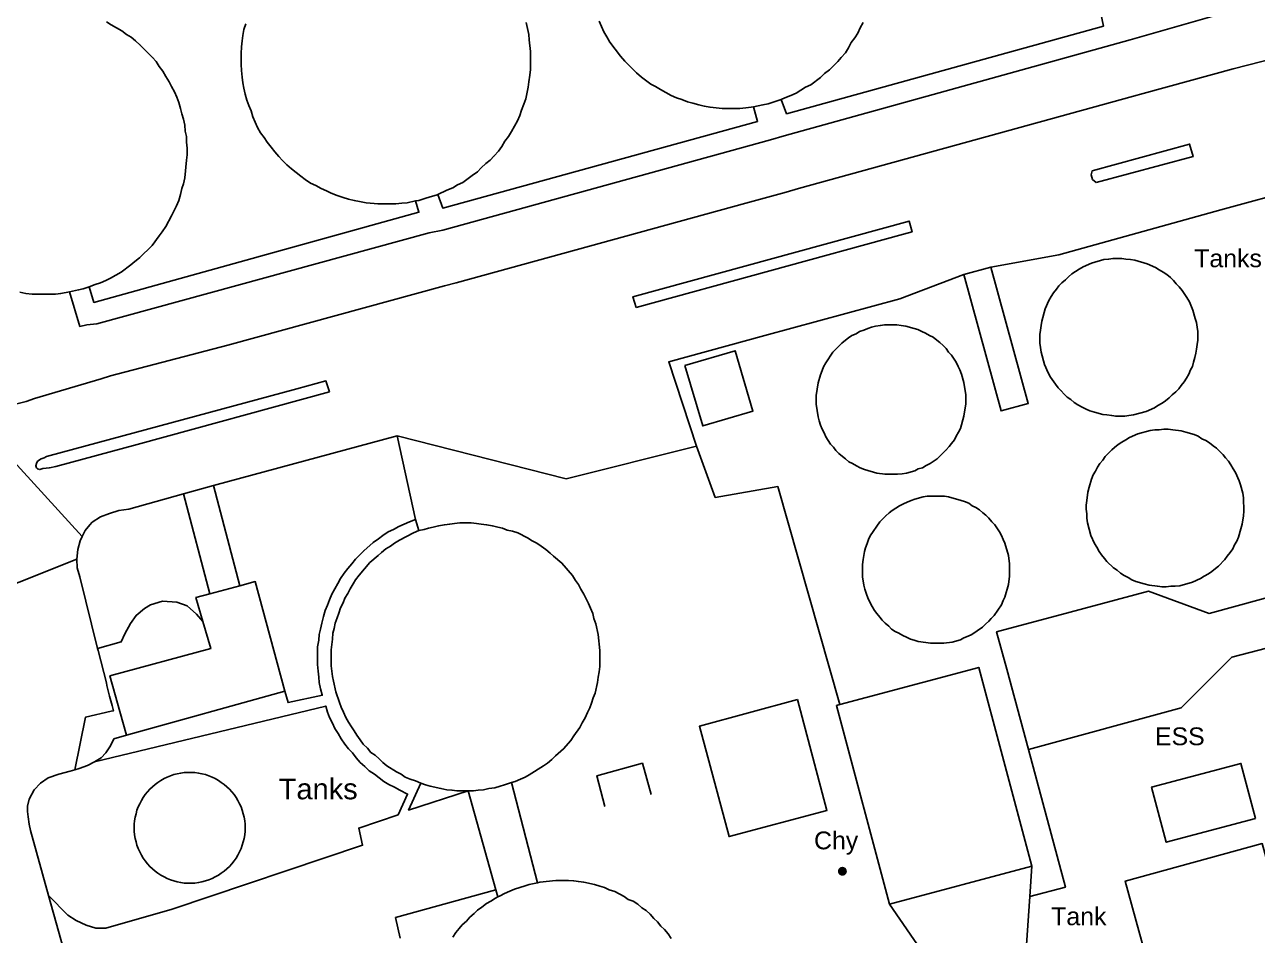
# Model space of a CAD drawing. Header units: millimetres. Extents: x 111502 to 977541, y 8702 to 1044108.
# Drawn here: x 974854 to 974957.9, y 476102.6 to 476179.4 of the extents above; entities that cross this region are included whole.
import ezdxf

# ---------------------------------------------------------------- set-up
doc = ezdxf.new("R2010")
doc.units = ezdxf.units.MM
doc.header["$LTSCALE"] = 0.25
doc.layers.add('X HVSS Site Background', color=8, linetype='Continuous')
doc.styles.add('OS Master Map$1$Standard', font='txt')

# ---------------------------------------------------------------- blocks, each defined once
blk = doc.blocks.new('OS Master Map$1$OSS9')
at = {"color": 8, "true_color": 0x707070, "const_width": 0.375, "flags": 128}
blk.add_lwpolyline([(0.188, 0), (0.181, 0.049), (0.162, 0.094), (0.133, 0.133), (0.094, 0.162), (0.049, 0.181), (0, 0.188), (-0.049, 0.181), (-0.094, 0.162), (-0.133, 0.133), (-0.162, 0.094), (-0.181, 0.049), (-0.188, 0), (-0.181, -0.049), (-0.162, -0.094), (-0.133, -0.133), (-0.094, -0.162), (-0.049, -0.181), (0, -0.188), (0.049, -0.181), (0.094, -0.162), (0.133, -0.133), (0.162, -0.094), (0.181, -0.049), (0.188, 0), (0.181, 0.049)], dxfattribs=at)
blk = doc.blocks.new('OS MAP')
at = {"layer": 'X HVSS Site Background', "flags": 128}
for points in [[(488728.95, 240719.55), (488735.85, 240721.5), (488735.85, 240721.5), (488741.55, 240731.25), (488741.55, 240731.25), (488729, 240777.6), (488729, 240777.6), (488724.25, 240795.2), (488724.25, 240795.2), (488721.65, 240804.6), (488721.65, 240804.6), (488722.15, 240806.15), (488722.15, 240806.15), (488721.2, 240809.35)], [(488697.2, 240713.9), (488697, 240713.85), (488697, 240713.85), (488696.55, 240713.8), (488696.55, 240713.8), (488696.05, 240713.75), (488696.05, 240713.75), (488694.55, 240713.75), (488694.55, 240713.75), (488693.55, 240713.85), (488693.55, 240713.85), (488693.05, 240713.95), (488693.05, 240713.95), (488692.6, 240714.05), (488692.6, 240714.05), (488692.1, 240714.2), (488692.1, 240714.2), (488691.65, 240714.3), (488691.65, 240714.3), (488691.15, 240714.5), (488691.15, 240714.5), (488690.7, 240714.65), (488690.7, 240714.65), (488690.25, 240714.85), (488690.25, 240714.85), (488689.35, 240715.35), (488689.35, 240715.35), (488688.95, 240715.6), (488688.95, 240715.6), (488688.55, 240715.8), (488688.55, 240715.8), (488687.75, 240716.4), (488687.75, 240716.4), (488687.35, 240716.75), (488687.35, 240716.75), (488686.35, 240717.75), (488686.35, 240717.75), (488686, 240718.15), (488686, 240718.15), (488685.1, 240719.35), (488685.1, 240719.35), (488684.85, 240719.8), (488684.85, 240719.8), (488684.6, 240720.2), (488684.6, 240720.2), (488684.2, 240721.1)], [(488706.45, 240721), (488706.2, 240720.55), (488706.2, 240720.55), (488706, 240720.1), (488706, 240720.1), (488705.75, 240719.7), (488705.75, 240719.7), (488705.45, 240719.3), (488705.45, 240719.3), (488705.2, 240718.85), (488705.2, 240718.85), (488704.95, 240718.45), (488704.95, 240718.45), (488704.6, 240718.05), (488704.6, 240718.05), (488704.3, 240717.7), (488704.3, 240717.7), (488703.6, 240717), (488703.6, 240717), (488703.2, 240716.7), (488703.2, 240716.7), (488702.85, 240716.35), (488702.85, 240716.35), (488702.05, 240715.75), (488702.05, 240715.75), (488701.6, 240715.55), (488701.6, 240715.55), (488700.8, 240715.05), (488700.8, 240715.05), (488700.35, 240714.85), (488700.35, 240714.85), (488699.85, 240714.65), (488699.85, 240714.65), (488699.55, 240714.5)], [(488668.7, 240705.95), (488668, 240705.8), (488668, 240705.8), (488667.55, 240705.75), (488667.55, 240705.75), (488667.05, 240705.7), (488667.05, 240705.7), (488665.55, 240705.7), (488665.55, 240705.7), (488664.55, 240705.8), (488664.55, 240705.8), (488664, 240705.9), (488664, 240705.9), (488663.55, 240706), (488663.55, 240706), (488663.05, 240706.1), (488663.05, 240706.1), (488662.6, 240706.25), (488662.6, 240706.25), (488662.1, 240706.4), (488662.1, 240706.4), (488661.6, 240706.6), (488661.6, 240706.6), (488661.2, 240706.8), (488661.2, 240706.8), (488660.75, 240707), (488660.75, 240707), (488660.3, 240707.25), (488660.3, 240707.25), (488659.85, 240707.45), (488659.85, 240707.45), (488659.4, 240707.75), (488659.4, 240707.75), (488659.05, 240708.05), (488659.05, 240708.05), (488658.25, 240708.65), (488658.25, 240708.65), (488657.85, 240709), (488657.85, 240709), (488657.5, 240709.35), (488657.5, 240709.35), (488657.2, 240709.7), (488657.2, 240709.7), (488656.85, 240710.1), (488656.85, 240710.1), (488656.55, 240710.5), (488656.55, 240710.5), (488656.2, 240710.9), (488656.2, 240710.9), (488655.95, 240711.3), (488655.95, 240711.3), (488655.65, 240711.7), (488655.65, 240711.7), (488655.4, 240712.15), (488655.4, 240712.15), (488655, 240713.05), (488655, 240713.05), (488654.85, 240713.55), (488654.85, 240713.55), (488654.65, 240714), (488654.65, 240714), (488654.5, 240714.45), (488654.5, 240714.45), (488654.35, 240714.95), (488654.35, 240714.95), (488654.25, 240715.45), (488654.25, 240715.45), (488654.15, 240715.9), (488654.15, 240715.9), (488654.1, 240716.4), (488654.1, 240716.4), (488654.05, 240716.95), (488654.05, 240716.95), (488654, 240717.45), (488654, 240717.45), (488654, 240718.4), (488654, 240718.4), (488654.05, 240718.95), (488654.05, 240718.95), (488654.1, 240719.45), (488654.1, 240719.45), (488654.15, 240719.9), (488654.15, 240719.9), (488654.25, 240720.4), (488654.25, 240720.4), (488654.4, 240720.9)], [(488678.05, 240721), (488678.25, 240720), (488678.25, 240720), (488678.3, 240719.55), (488678.3, 240719.55), (488678.4, 240718.55), (488678.4, 240718.55), (488678.4, 240717.05), (488678.4, 240717.05), (488678.35, 240716.55), (488678.35, 240716.55), (488678.25, 240716), (488678.25, 240716), (488678.2, 240715.55), (488678.2, 240715.55), (488678, 240714.55), (488678, 240714.55), (488677.85, 240714.1), (488677.85, 240714.1), (488677.65, 240713.6), (488677.65, 240713.6), (488677.5, 240713.15), (488677.5, 240713.15), (488677.3, 240712.7), (488677.3, 240712.7), (488676.8, 240711.8), (488676.8, 240711.8), (488676.55, 240711.4), (488676.55, 240711.4), (488676.25, 240711), (488676.25, 240711), (488676, 240710.55), (488676, 240710.55), (488675.7, 240710.15), (488675.7, 240710.15), (488675.35, 240709.75), (488675.35, 240709.75), (488675, 240709.4), (488675, 240709.4), (488674.65, 240709.1), (488674.65, 240709.1), (488674.25, 240708.75), (488674.25, 240708.75), (488673.95, 240708.4), (488673.95, 240708.4), (488673.5, 240708.1), (488673.5, 240708.1), (488672.7, 240707.5), (488672.7, 240707.5), (488672.25, 240707.3), (488672.25, 240707.3), (488671.85, 240707.05), (488671.85, 240707.05), (488671.35, 240706.85), (488671.35, 240706.85), (488670.6, 240706.5)], [(488641.2, 240698.7), (488641.7, 240698.9), (488641.7, 240698.9), (488642.15, 240699.05), (488642.15, 240699.05), (488642.6, 240699.25), (488642.6, 240699.25), (488643, 240699.45), (488643, 240699.45), (488643.9, 240699.95), (488643.9, 240699.95), (488644.7, 240700.55), (488644.7, 240700.55), (488645.05, 240700.85), (488645.05, 240700.85), (488645.45, 240701.15), (488645.45, 240701.15), (488646.5, 240702.2), (488646.5, 240702.2), (488647.1, 240703), (488647.1, 240703), (488647.35, 240703.35), (488647.35, 240703.35), (488647.65, 240703.8), (488647.65, 240703.8), (488648.15, 240704.7), (488648.15, 240704.7), (488648.35, 240705.15), (488648.35, 240705.15), (488648.55, 240705.55), (488648.55, 240705.55), (488648.75, 240706), (488648.75, 240706), (488648.9, 240706.5), (488648.9, 240706.5), (488649, 240707), (488649, 240707), (488649.15, 240707.4), (488649.15, 240707.4), (488649.25, 240707.9), (488649.25, 240707.9), (488649.4, 240709.4), (488649.4, 240709.4), (488649.45, 240709.85), (488649.45, 240709.85), (488649.45, 240710.4), (488649.45, 240710.4), (488649.4, 240710.9), (488649.4, 240710.9), (488649.4, 240711.4), (488649.4, 240711.4), (488649.3, 240711.85), (488649.3, 240711.85), (488649.25, 240712.35), (488649.25, 240712.35), (488649.15, 240712.85), (488649.15, 240712.85), (488649, 240713.3), (488649, 240713.3), (488648.9, 240713.75), (488648.9, 240713.75), (488648.75, 240714.25), (488648.75, 240714.25), (488648.6, 240714.7), (488648.6, 240714.7), (488648.4, 240715.15), (488648.4, 240715.15), (488648.15, 240715.6), (488648.15, 240715.6), (488647.95, 240716), (488647.95, 240716), (488647.65, 240716.45), (488647.65, 240716.45), (488647.4, 240716.9), (488647.4, 240716.9), (488647.1, 240717.3), (488647.1, 240717.3), (488646.85, 240717.7), (488646.85, 240717.7), (488646.55, 240718.05), (488646.55, 240718.05), (488645.5, 240719.1), (488645.5, 240719.1), (488645.1, 240719.45), (488645.1, 240719.45), (488644.75, 240719.75), (488644.75, 240719.75), (488644.35, 240720), (488644.35, 240720), (488643.95, 240720.3), (488643.95, 240720.3), (488643.05, 240720.8), (488643.05, 240720.8), (488642.65, 240721.05)], [(488635.35, 240698.25), (488635.85, 240698.15), (488635.85, 240698.15), (488636.4, 240698.1), (488636.4, 240698.1), (488638.35, 240698.1), (488638.35, 240698.1), (488638.8, 240698.15), (488638.8, 240698.15), (488639.55, 240698.3)], [(488699.55, 240714.5), (488700, 240713.3), (488700, 240713.3), (488726.7, 240720.7), (488726.7, 240720.7), (488726.45, 240721.89)], [(488640.4, 240695.35), (488641, 240695.5), (488641, 240695.5), (488641.85, 240695.6), (488641.85, 240695.6), (488669.85, 240703.25), (488669.85, 240703.25), (488671, 240703.5), (488671, 240703.5), (488698.65, 240711.1), (488698.65, 240711.1), (488699.8, 240711.45), (488699.8, 240711.45), (488727.95, 240719.25), (488727.95, 240719.25), (488728.95, 240719.55)], [(488742.6, 240718.35), (488737.65, 240717.1), (488737.65, 240717.1), (488730.05, 240715), (488730.05, 240715), (488729.25, 240714.8), (488729.25, 240714.8), (488701, 240707), (488701, 240707), (488699.95, 240706.7), (488699.95, 240706.7), (488696.55, 240705.75), (488696.55, 240705.75), (488672.15, 240699.05), (488672.15, 240699.05), (488671.15, 240698.8), (488671.15, 240698.8), (488652.9, 240693.8), (488652.9, 240693.8), (488643, 240691.2), (488643, 240691.2), (488642.2, 240690.95), (488642.2, 240690.95), (488636.6, 240689.3), (488636.6, 240689.3), (488635.9, 240689.05), (488635.9, 240689.05), (488634.75, 240688.75)], [(488699.55, 240714.5), (488698.95, 240714.3), (488698.95, 240714.3), (488698.45, 240714.15), (488698.45, 240714.15), (488698, 240714.05), (488698, 240714.05), (488697.2, 240713.9)], [(488670.6, 240706.5), (488671, 240705.35), (488671, 240705.35), (488697.55, 240712.65), (488697.55, 240712.65), (488697.2, 240713.9)], [(488726.09, 240707.5), (488725.78, 240707.76), (488725.78, 240707.76), (488725.67, 240708.14), (488725.67, 240708.14), (488725.76, 240708.49), (488725.76, 240708.49), (488733.97, 240710.75), (488733.97, 240710.75), (488734.26, 240709.69), (488734.26, 240709.69), (488726.09, 240707.5)], [(488717.22, 240700.38), (488722.95, 240701.4), (488722.95, 240701.4), (488736.6, 240705.2), (488736.6, 240705.2), (488743.2, 240707), (488743.2, 240707), (488744.7, 240707.45), (488744.7, 240707.45), (488746.2, 240707.8), (488746.2, 240707.8), (488746.55, 240707.85), (488746.55, 240707.85), (488746.84, 240707.89)], [(488670.6, 240706.5), (488670.45, 240706.45), (488670.45, 240706.45), (488669.95, 240706.3), (488669.95, 240706.3), (488669.5, 240706.15), (488669.5, 240706.15), (488669, 240706), (488669, 240706), (488668.7, 240705.95)], [(488668.7, 240705.95), (488669, 240705), (488669, 240705), (488641.6, 240697.4), (488641.6, 240697.4), (488641.2, 240698.7)], [(488687.32, 240696.96), (488709.85, 240703.15), (488709.85, 240703.15), (488710.57, 240703.35), (488710.57, 240703.35), (488710.34, 240704.25), (488710.34, 240704.25), (488687.04, 240697.87), (488687.04, 240697.87), (488687.32, 240696.96)], [(488721.45, 240693.2), (488721.4, 240693.6), (488721.4, 240693.6), (488721.35, 240693.95), (488721.35, 240693.95), (488721.35, 240694.7), (488721.35, 240694.7), (488721.4, 240695.05), (488721.4, 240695.05), (488721.45, 240695.45), (488721.45, 240695.45), (488721.5, 240695.8), (488721.5, 240695.8), (488721.8, 240696.85), (488721.8, 240696.85), (488722.1, 240697.55), (488722.1, 240697.55), (488722.3, 240697.9), (488722.3, 240697.9), (488722.5, 240698.2), (488722.5, 240698.2), (488722.75, 240698.5), (488722.75, 240698.5), (488722.95, 240698.8), (488722.95, 240698.8), (488723.2, 240699.05), (488723.2, 240699.05), (488723.5, 240699.3), (488723.5, 240699.3), (488723.75, 240699.55), (488723.75, 240699.55), (488724.05, 240699.8), (488724.05, 240699.8), (488724.65, 240700.2), (488724.65, 240700.2), (488725, 240700.4), (488725, 240700.4), (488725.7, 240700.7), (488725.7, 240700.7), (488726.75, 240701), (488726.75, 240701), (488727.15, 240701.05), (488727.15, 240701.05), (488727.5, 240701.1), (488727.5, 240701.1), (488728.25, 240701.1), (488728.25, 240701.1), (488728.6, 240701.05), (488728.6, 240701.05), (488729, 240701), (488729, 240701), (488729.35, 240700.95), (488729.35, 240700.95), (488730.4, 240700.65), (488730.4, 240700.65), (488731.1, 240700.35), (488731.1, 240700.35), (488731.4, 240700.15), (488731.4, 240700.15), (488731.75, 240699.95), (488731.75, 240699.95), (488732.05, 240699.75), (488732.05, 240699.75), (488732.35, 240699.5), (488732.35, 240699.5), (488732.6, 240699.25), (488732.6, 240699.25), (488732.85, 240698.95), (488732.85, 240698.95), (488733.1, 240698.7), (488733.1, 240698.7), (488733.35, 240698.4), (488733.35, 240698.4), (488733.75, 240697.8), (488733.75, 240697.8), (488733.95, 240697.45), (488733.95, 240697.45), (488734.25, 240696.75), (488734.25, 240696.75), (488734.45, 240696.05), (488734.45, 240696.05), (488734.55, 240695.7), (488734.55, 240695.7), (488734.6, 240695.3), (488734.6, 240695.3), (488734.65, 240694.95), (488734.65, 240694.95), (488734.65, 240694.2), (488734.65, 240694.2), (488734.6, 240693.85), (488734.6, 240693.85), (488734.55, 240693.45), (488734.55, 240693.45), (488734.5, 240693.1), (488734.5, 240693.1), (488734.4, 240692.75), (488734.4, 240692.75), (488734.3, 240692.35), (488734.3, 240692.35), (488734.2, 240692), (488734.2, 240692), (488734.05, 240691.7), (488734.05, 240691.7), (488733.9, 240691.35), (488733.9, 240691.35), (488733.7, 240691), (488733.7, 240691), (488733.5, 240690.7), (488733.5, 240690.7), (488733.25, 240690.4), (488733.25, 240690.4), (488733.05, 240690.1), (488733.05, 240690.1), (488732.8, 240689.85), (488732.8, 240689.85), (488732.5, 240689.6), (488732.5, 240689.6), (488732.25, 240689.35), (488732.25, 240689.35), (488731.95, 240689.1), (488731.95, 240689.1), (488731.65, 240688.9), (488731.65, 240688.9), (488731.3, 240688.7), (488731.3, 240688.7), (488731, 240688.5), (488731, 240688.5), (488730.3, 240688.2), (488730.3, 240688.2), (488729.25, 240687.9), (488729.25, 240687.9), (488728.85, 240687.85), (488728.85, 240687.85), (488728.5, 240687.8), (488728.5, 240687.8), (488727.75, 240687.8), (488727.75, 240687.8), (488727.4, 240687.85), (488727.4, 240687.85), (488727, 240687.9), (488727, 240687.9), (488726.65, 240687.95), (488726.65, 240687.95), (488725.95, 240688.15), (488725.95, 240688.15), (488725.55, 240688.25), (488725.55, 240688.25), (488725.25, 240688.4), (488725.25, 240688.4), (488724.9, 240688.55), (488724.9, 240688.55), (488724.55, 240688.75), (488724.55, 240688.75), (488724.25, 240688.95), (488724.25, 240688.95), (488723.95, 240689.2), (488723.95, 240689.2), (488723.65, 240689.4), (488723.65, 240689.4), (488723.4, 240689.65), (488723.4, 240689.65), (488723.15, 240689.95), (488723.15, 240689.95), (488722.9, 240690.2), (488722.9, 240690.2), (488722.65, 240690.5), (488722.65, 240690.5), (488722.25, 240691.1), (488722.25, 240691.1), (488722.05, 240691.45), (488722.05, 240691.45), (488721.75, 240692.15), (488721.75, 240692.15), (488721.45, 240693.2)], [(488692.4, 240685.26), (488690.06, 240692.39), (488690.06, 240692.39), (488698.15, 240694.6), (488698.15, 240694.6), (488709.55, 240697.7), (488709.55, 240697.7), (488714.93, 240699.75)], [(488717.22, 240700.38), (488720.37, 240688.87), (488720.37, 240688.87), (488718.08, 240688.24), (488718.08, 240688.24), (488714.93, 240699.75)], [(488714.93, 240699.75), (488717.22, 240700.38)], [(488641.2, 240698.7), (488640.7, 240698.55), (488640.7, 240698.55), (488640.3, 240698.45), (488640.3, 240698.45), (488639.55, 240698.3)], [(488639.55, 240698.3), (488640.4, 240695.35)], [(488714.75, 240691.35), (488714.95, 240690.65), (488714.95, 240690.65), (488715.1, 240689.6), (488715.1, 240689.6), (488715.1, 240688.85), (488715.1, 240688.85), (488714.95, 240687.8), (488714.95, 240687.8), (488714.65, 240686.75), (488714.65, 240686.75), (488714.5, 240686.45), (488714.5, 240686.45), (488714.3, 240686.1), (488714.3, 240686.1), (488714.15, 240685.8), (488714.15, 240685.8), (488713.9, 240685.5), (488713.9, 240685.5), (488713.7, 240685.25), (488713.7, 240685.25), (488713.45, 240684.95), (488713.45, 240684.95), (488712.7, 240684.2), (488712.7, 240684.2), (488712.1, 240683.8), (488712.1, 240683.8), (488711.75, 240683.65), (488711.75, 240683.65), (488711.45, 240683.45), (488711.45, 240683.45), (488711.1, 240683.35), (488711.1, 240683.35), (488710.8, 240683.2), (488710.8, 240683.2), (488710.1, 240683), (488710.1, 240683), (488709.75, 240682.95), (488709.75, 240682.95), (488709.35, 240682.9), (488709.35, 240682.9), (488708.3, 240682.9), (488708.3, 240682.9), (488707.6, 240683), (488707.6, 240683), (488706.55, 240683.3), (488706.55, 240683.3), (488706.2, 240683.45), (488706.2, 240683.45), (488705.9, 240683.6), (488705.9, 240683.6), (488705.55, 240683.8), (488705.55, 240683.8), (488705.25, 240683.95), (488705.25, 240683.95), (488704.95, 240684.2), (488704.95, 240684.2), (488704.7, 240684.4), (488704.7, 240684.4), (488704.4, 240684.65), (488704.4, 240684.65), (488704.15, 240684.9), (488704.15, 240684.9), (488703.95, 240685.2), (488703.95, 240685.2), (488703.7, 240685.45), (488703.7, 240685.45), (488703.3, 240686.05), (488703.3, 240686.05), (488703.15, 240686.4), (488703.15, 240686.4), (488703, 240686.7), (488703, 240686.7), (488702.85, 240687.05), (488702.85, 240687.05), (488702.75, 240687.4), (488702.75, 240687.4), (488702.65, 240687.75), (488702.65, 240687.75), (488702.5, 240688.8), (488702.5, 240688.8), (488702.5, 240689.55), (488702.5, 240689.55), (488702.65, 240690.6), (488702.65, 240690.6), (488702.85, 240691.3), (488702.85, 240691.3), (488703, 240691.65), (488703, 240691.65), (488703.1, 240691.95), (488703.1, 240691.95), (488703.3, 240692.3), (488703.3, 240692.3), (488703.9, 240693.2), (488703.9, 240693.2), (488704.65, 240693.95), (488704.65, 240693.95), (488704.95, 240694.2), (488704.95, 240694.2), (488705.2, 240694.4), (488705.2, 240694.4), (488705.5, 240694.6), (488705.5, 240694.6), (488705.85, 240694.75), (488705.85, 240694.75), (488706.15, 240694.95), (488706.15, 240694.95), (488706.5, 240695.05), (488706.5, 240695.05), (488706.85, 240695.2), (488706.85, 240695.2), (488707.15, 240695.3), (488707.15, 240695.3), (488707.5, 240695.4), (488707.5, 240695.4), (488707.9, 240695.45), (488707.9, 240695.45), (488708.25, 240695.5), (488708.25, 240695.5), (488709.3, 240695.5), (488709.3, 240695.5), (488709.65, 240695.45), (488709.65, 240695.45), (488710.05, 240695.4), (488710.05, 240695.4), (488710.75, 240695.2), (488710.75, 240695.2), (488711.05, 240695.1), (488711.05, 240695.1), (488711.4, 240694.95), (488711.4, 240694.95), (488711.7, 240694.8), (488711.7, 240694.8), (488712.05, 240694.6), (488712.05, 240694.6), (488712.35, 240694.45), (488712.35, 240694.45), (488712.65, 240694.2), (488712.65, 240694.2), (488712.9, 240694), (488712.9, 240694), (488713.2, 240693.75), (488713.2, 240693.75), (488713.45, 240693.5), (488713.45, 240693.5), (488713.65, 240693.2), (488713.65, 240693.2), (488713.9, 240692.95), (488713.9, 240692.95), (488714.3, 240692.35), (488714.3, 240692.35), (488714.45, 240692), (488714.45, 240692), (488714.6, 240691.7), (488714.6, 240691.7), (488714.75, 240691.35)], [(488691.42, 240692.07), (488692.93, 240686.98), (488692.93, 240686.98), (488697.16, 240688.23), (488697.16, 240688.23), (488695.66, 240693.32), (488695.66, 240693.32), (488691.42, 240692.07)], [(488661.45, 240689.85), (488661.16, 240690.77), (488661.16, 240690.77), (488658.7, 240690.1), (488658.7, 240690.1), (488637.6, 240684.4), (488637.6, 240684.4), (488637.4, 240684.3), (488637.4, 240684.3), (488637.15, 240684.2), (488637.15, 240684.2), (488636.85, 240684), (488636.85, 240684), (488636.75, 240683.8), (488636.75, 240683.8), (488636.7, 240683.6), (488636.7, 240683.6), (488636.75, 240683.45), (488636.75, 240683.45), (488636.85, 240683.35), (488636.85, 240683.35), (488637.05, 240683.3), (488637.05, 240683.3), (488637.3, 240683.4), (488637.3, 240683.4), (488637.85, 240683.45), (488637.85, 240683.45), (488638.4, 240683.55), (488638.4, 240683.55), (488645.25, 240685.4), (488645.25, 240685.4), (488661.45, 240689.85)], [(488640.6, 240677.65), (488630.19, 240689.07)], [(488725.65, 240677.75), (488725.35, 240678.8), (488725.35, 240678.8), (488725.3, 240679.2), (488725.3, 240679.2), (488725.3, 240679.55), (488725.3, 240679.55), (488725.25, 240679.95), (488725.25, 240679.95), (488725.25, 240680.3), (488725.25, 240680.3), (488725.3, 240680.7), (488725.3, 240680.7), (488725.4, 240681.4), (488725.4, 240681.4), (488725.5, 240681.8), (488725.5, 240681.8), (488725.7, 240682.5), (488725.7, 240682.5), (488725.85, 240682.85), (488725.85, 240682.85), (488726.05, 240683.15), (488726.05, 240683.15), (488726.2, 240683.5), (488726.2, 240683.5), (488726.4, 240683.8), (488726.4, 240683.8), (488726.65, 240684.1), (488726.65, 240684.1), (488726.85, 240684.4), (488726.85, 240684.4), (488727.4, 240684.95), (488727.4, 240684.95), (488727.65, 240685.15), (488727.65, 240685.15), (488727.95, 240685.4), (488727.95, 240685.4), (488728.25, 240685.6), (488728.25, 240685.6), (488728.6, 240685.8), (488728.6, 240685.8), (488728.9, 240686), (488728.9, 240686), (488729.6, 240686.3), (488729.6, 240686.3), (488730.65, 240686.6), (488730.65, 240686.6), (488731.05, 240686.65), (488731.05, 240686.65), (488731.4, 240686.65), (488731.4, 240686.65), (488731.8, 240686.7), (488731.8, 240686.7), (488732.15, 240686.7), (488732.15, 240686.7), (488732.55, 240686.65), (488732.55, 240686.65), (488733.25, 240686.55), (488733.25, 240686.55), (488733.65, 240686.45), (488733.65, 240686.45), (488734.35, 240686.25), (488734.35, 240686.25), (488734.7, 240686.1), (488734.7, 240686.1), (488735, 240685.9), (488735, 240685.9), (488735.35, 240685.75), (488735.35, 240685.75), (488735.65, 240685.55), (488735.65, 240685.55), (488735.95, 240685.3), (488735.95, 240685.3), (488736.25, 240685.1), (488736.25, 240685.1), (488736.8, 240684.55), (488736.8, 240684.55), (488737, 240684.3), (488737, 240684.3), (488737.25, 240684), (488737.25, 240684), (488737.45, 240683.7), (488737.45, 240683.7), (488737.65, 240683.35), (488737.65, 240683.35), (488737.85, 240683.05), (488737.85, 240683.05), (488738.15, 240682.35), (488738.15, 240682.35), (488738.25, 240682), (488738.25, 240682), (488738.45, 240681.3), (488738.45, 240681.3), (488738.5, 240680.9), (488738.5, 240680.9), (488738.5, 240680.55), (488738.5, 240680.55), (488738.55, 240680.15), (488738.55, 240680.15), (488738.55, 240679.8), (488738.55, 240679.8), (488738.5, 240679.4), (488738.5, 240679.4), (488738.4, 240678.7), (488738.4, 240678.7), (488738.3, 240678.3), (488738.3, 240678.3), (488738.1, 240677.6), (488738.1, 240677.6), (488737.95, 240677.25), (488737.95, 240677.25), (488737.75, 240676.95), (488737.75, 240676.95), (488737.6, 240676.6), (488737.6, 240676.6), (488737.4, 240676.3), (488737.4, 240676.3), (488737.15, 240676), (488737.15, 240676), (488736.95, 240675.7), (488736.95, 240675.7), (488736.4, 240675.15), (488736.4, 240675.15), (488736.15, 240674.95), (488736.15, 240674.95), (488735.85, 240674.7), (488735.85, 240674.7), (488735.55, 240674.5), (488735.55, 240674.5), (488735.2, 240674.3), (488735.2, 240674.3), (488734.9, 240674.1), (488734.9, 240674.1), (488734.2, 240673.8), (488734.2, 240673.8), (488733.15, 240673.5), (488733.15, 240673.5), (488732.75, 240673.45), (488732.75, 240673.45), (488732.4, 240673.45), (488732.4, 240673.45), (488732, 240673.4), (488732, 240673.4), (488731.65, 240673.4), (488731.65, 240673.4), (488731.25, 240673.45), (488731.25, 240673.45), (488730.55, 240673.55), (488730.55, 240673.55), (488730.15, 240673.65), (488730.15, 240673.65), (488729.45, 240673.85), (488729.45, 240673.85), (488729.1, 240674), (488729.1, 240674), (488728.8, 240674.2), (488728.8, 240674.2), (488728.45, 240674.35), (488728.45, 240674.35), (488728.15, 240674.55), (488728.15, 240674.55), (488727.85, 240674.8), (488727.85, 240674.8), (488727.55, 240675), (488727.55, 240675), (488727, 240675.55), (488727, 240675.55), (488726.8, 240675.8), (488726.8, 240675.8), (488726.55, 240676.1), (488726.55, 240676.1), (488726.35, 240676.4), (488726.35, 240676.4), (488726.15, 240676.75), (488726.15, 240676.75), (488725.95, 240677.05), (488725.95, 240677.05), (488725.65, 240677.75)], [(488651.69, 240681.94), (488667.15, 240686.15)], [(488668.7, 240679.1), (488667.15, 240686.15)], [(488667.15, 240686.15), (488681.41, 240682.52), (488681.41, 240682.52), (488692.4, 240685.26)], [(488692.4, 240685.26), (488693.98, 240680.95), (488693.98, 240680.95), (488699.25, 240681.86), (488699.25, 240681.86), (488704.48, 240663.48)], [(488640.6, 240677.65), (488640.85, 240678.15), (488640.85, 240678.15), (488641.25, 240678.65), (488641.25, 240678.65), (488641.45, 240678.85), (488641.45, 240678.85), (488642.15, 240679.3), (488642.15, 240679.3), (488642.9, 240679.6), (488642.9, 240679.6), (488643.7, 240679.85), (488643.7, 240679.85), (488644.55, 240679.95), (488644.55, 240679.95), (488649.15, 240681.25)], [(488649.15, 240681.25), (488651.69, 240681.94)], [(488649.15, 240681.25), (488651.36, 240672.81)], [(488653.9, 240673.5), (488651.69, 240681.94)], [(488718.7, 240676.05), (488718.8, 240675.35), (488718.8, 240675.35), (488718.8, 240674.3), (488718.8, 240674.3), (488718.7, 240673.6), (488718.7, 240673.6), (488718.4, 240672.55), (488718.4, 240672.55), (488718.25, 240672.25), (488718.25, 240672.25), (488718.1, 240671.9), (488718.1, 240671.9), (488717.5, 240671), (488717.5, 240671), (488717.25, 240670.75), (488717.25, 240670.75), (488717.05, 240670.5), (488717.05, 240670.5), (488716.75, 240670.25), (488716.75, 240670.25), (488716.5, 240670), (488716.5, 240670), (488715.6, 240669.4), (488715.6, 240669.4), (488715.3, 240669.25), (488715.3, 240669.25), (488714.95, 240669.1), (488714.95, 240669.1), (488714.65, 240668.95), (488714.65, 240668.95), (488713.95, 240668.75), (488713.95, 240668.75), (488713.25, 240668.65), (488713.25, 240668.65), (488712.15, 240668.65), (488712.15, 240668.65), (488711.1, 240668.8), (488711.1, 240668.8), (488710.75, 240668.9), (488710.75, 240668.9), (488710.45, 240669), (488710.45, 240669), (488710.1, 240669.15), (488710.1, 240669.15), (488709.8, 240669.3), (488709.8, 240669.3), (488709.45, 240669.5), (488709.45, 240669.5), (488709.15, 240669.65), (488709.15, 240669.65), (488708.85, 240669.85), (488708.85, 240669.85), (488708.6, 240670.1), (488708.6, 240670.1), (488708.3, 240670.35), (488708.3, 240670.35), (488708.05, 240670.6), (488708.05, 240670.6), (488707.85, 240670.85), (488707.85, 240670.85), (488707.6, 240671.15), (488707.6, 240671.15), (488707.4, 240671.4), (488707.4, 240671.4), (488707.2, 240671.75), (488707.2, 240671.75), (488706.9, 240672.35), (488706.9, 240672.35), (488706.75, 240672.7), (488706.75, 240672.7), (488706.6, 240673.2), (488706.6, 240673.2), (488706.5, 240673.55), (488706.5, 240673.55), (488706.4, 240674.25), (488706.4, 240674.25), (488706.4, 240675.3), (488706.4, 240675.3), (488706.45, 240675.7), (488706.45, 240675.7), (488706.55, 240676.4), (488706.55, 240676.4), (488706.65, 240676.7), (488706.65, 240676.7), (488706.8, 240677.05), (488706.8, 240677.05), (488706.9, 240677.4), (488706.9, 240677.4), (488707.05, 240677.7), (488707.05, 240677.7), (488707.85, 240678.9), (488707.85, 240678.9), (488708.35, 240679.4), (488708.35, 240679.4), (488708.65, 240679.65), (488708.65, 240679.65), (488708.9, 240679.85), (488708.9, 240679.85), (488709.5, 240680.25), (488709.5, 240680.25), (488709.85, 240680.4), (488709.85, 240680.4), (488710.15, 240680.55), (488710.15, 240680.55), (488710.5, 240680.7), (488710.5, 240680.7), (488710.8, 240680.8), (488710.8, 240680.8), (488711.5, 240681), (488711.5, 240681), (488711.85, 240681.05), (488711.85, 240681.05), (488713.3, 240681.05), (488713.3, 240681.05), (488713.65, 240681), (488713.65, 240681), (488714.7, 240680.7), (488714.7, 240680.7), (488715, 240680.6), (488715, 240680.6), (488715.35, 240680.45), (488715.35, 240680.45), (488715.65, 240680.25), (488715.65, 240680.25), (488715.95, 240680.1), (488715.95, 240680.1), (488716.25, 240679.9), (488716.25, 240679.9), (488716.55, 240679.65), (488716.55, 240679.65), (488716.8, 240679.45), (488716.8, 240679.45), (488717.05, 240679.2), (488717.05, 240679.2), (488717.3, 240678.9), (488717.3, 240678.9), (488717.55, 240678.65), (488717.55, 240678.65), (488717.95, 240678.05), (488717.95, 240678.05), (488718.1, 240677.75), (488718.1, 240677.75), (488718.25, 240677.4), (488718.25, 240677.4), (488718.4, 240677.1), (488718.4, 240677.1), (488718.7, 240676.05)], [(488657.7, 240664.6), (488657.97, 240663.64), (488657.97, 240663.64), (488660.86, 240664.27), (488660.86, 240664.27), (488660.85, 240664.3), (488660.85, 240664.3), (488660.7, 240664.8), (488660.7, 240664.8), (488660.6, 240665.35), (488660.6, 240665.35), (488660.55, 240665.8), (488660.55, 240665.8), (488660.5, 240666.3), (488660.5, 240666.3), (488660.45, 240666.85), (488660.45, 240666.85), (488660.45, 240668.35), (488660.45, 240668.35), (488660.55, 240668.9), (488660.55, 240668.9), (488660.6, 240669.4), (488660.6, 240669.4), (488660.7, 240669.85), (488660.7, 240669.85), (488660.8, 240670.35), (488660.8, 240670.35), (488660.95, 240670.9), (488660.95, 240670.9), (488661.1, 240671.4), (488661.1, 240671.4), (488661.3, 240671.85), (488661.3, 240671.85), (488661.45, 240672.3), (488661.45, 240672.3), (488661.65, 240672.8), (488661.65, 240672.8), (488662.15, 240673.7), (488662.15, 240673.7), (488662.4, 240674.1), (488662.4, 240674.1), (488662.7, 240674.55), (488662.7, 240674.55), (488663, 240674.95), (488663, 240674.95), (488663.35, 240675.35), (488663.35, 240675.35), (488663.65, 240675.75), (488663.65, 240675.75), (488664.35, 240676.45), (488664.35, 240676.45), (488665.15, 240677.15), (488665.15, 240677.15), (488665.6, 240677.45), (488665.6, 240677.45), (488665.95, 240677.75), (488665.95, 240677.75), (488666.4, 240678.05), (488666.4, 240678.05), (488666.85, 240678.25), (488666.85, 240678.25), (488667.3, 240678.5), (488667.3, 240678.5), (488668.2, 240678.9), (488668.2, 240678.9), (488668.7, 240679.1)], [(488668.7, 240679.1), (488669, 240678.15)], [(488669.15, 240656.85), (488668.7, 240657.05), (488668.7, 240657.05), (488668.25, 240657.2), (488668.25, 240657.2), (488667.85, 240657.35), (488667.85, 240657.35), (488667.5, 240657.6), (488667.5, 240657.6), (488667.1, 240657.8), (488667.1, 240657.8), (488666.3, 240658.3), (488666.3, 240658.3), (488665.95, 240658.6), (488665.95, 240658.6), (488665.65, 240658.9), (488665.65, 240658.9), (488665.3, 240659.2), (488665.3, 240659.2), (488664.95, 240659.45), (488664.95, 240659.45), (488664.65, 240659.8), (488664.65, 240659.8), (488664.3, 240660.15), (488664.3, 240660.15), (488664.05, 240660.5), (488664.05, 240660.5), (488663.75, 240660.9), (488663.75, 240660.9), (488663.55, 240661.25), (488663.55, 240661.25), (488663.3, 240661.6), (488663.3, 240661.6), (488663.05, 240662), (488663.05, 240662), (488662.85, 240662.4), (488662.85, 240662.4), (488662.65, 240662.85), (488662.65, 240662.85), (488662.45, 240663.25), (488662.45, 240663.25), (488662.3, 240663.65), (488662.3, 240663.65), (488662, 240664.55), (488662, 240664.55), (488661.8, 240665.45), (488661.8, 240665.45), (488661.7, 240665.85), (488661.7, 240665.85), (488661.6, 240666.75), (488661.6, 240666.75), (488661.6, 240668.1), (488661.6, 240668.1), (488661.7, 240669), (488661.7, 240669), (488661.75, 240669.5), (488661.75, 240669.5), (488661.85, 240669.9), (488661.85, 240669.9), (488661.95, 240670.35), (488661.95, 240670.35), (488662.1, 240670.8), (488662.1, 240670.8), (488662.25, 240671.2), (488662.25, 240671.2), (488662.4, 240671.65), (488662.4, 240671.65), (488662.6, 240672.05), (488662.6, 240672.05), (488662.75, 240672.45), (488662.75, 240672.45), (488663, 240672.85), (488663, 240672.85), (488663.2, 240673.25), (488663.2, 240673.25), (488663.45, 240673.65), (488663.45, 240673.65), (488663.65, 240674), (488663.65, 240674), (488663.95, 240674.4), (488663.95, 240674.4), (488664.85, 240675.45), (488664.85, 240675.45), (488665.55, 240676.05), (488665.55, 240676.05), (488665.85, 240676.3), (488665.85, 240676.3), (488666.2, 240676.6), (488666.2, 240676.6), (488666.6, 240676.85), (488666.6, 240676.85), (488666.95, 240677.1), (488666.95, 240677.1), (488667.35, 240677.35), (488667.35, 240677.35), (488668.55, 240677.95), (488668.55, 240677.95), (488669, 240678.15)], [(488669, 240678.15), (488669.45, 240678.25), (488669.45, 240678.25), (488669.8, 240678.35), (488669.8, 240678.35), (488670.2, 240678.45), (488670.2, 240678.45), (488670.65, 240678.55), (488670.65, 240678.55), (488671.15, 240678.65), (488671.15, 240678.65), (488671.6, 240678.7), (488671.6, 240678.7), (488672, 240678.75), (488672, 240678.75), (488672.45, 240678.8), (488672.45, 240678.8), (488673.4, 240678.8), (488673.4, 240678.8), (488673.85, 240678.75), (488673.85, 240678.75), (488674.25, 240678.7), (488674.25, 240678.7), (488674.7, 240678.65), (488674.7, 240678.65), (488675.2, 240678.55), (488675.2, 240678.55), (488675.65, 240678.45), (488675.65, 240678.45), (488676.05, 240678.35), (488676.05, 240678.35), (488676.45, 240678.2), (488676.45, 240678.2), (488676.9, 240678.1), (488676.9, 240678.1), (488677.35, 240677.95), (488677.35, 240677.95), (488678.15, 240677.55), (488678.15, 240677.55), (488678.55, 240677.3), (488678.55, 240677.3), (488678.95, 240677.1), (488678.95, 240677.1), (488679.3, 240676.85), (488679.3, 240676.85), (488679.7, 240676.55), (488679.7, 240676.55), (488680.05, 240676.25), (488680.05, 240676.25), (488680.35, 240676), (488680.35, 240676), (488681.05, 240675.4), (488681.05, 240675.4), (488681.95, 240674.35), (488681.95, 240674.35), (488682.2, 240673.95), (488682.2, 240673.95), (488682.45, 240673.6), (488682.45, 240673.6), (488682.65, 240673.2), (488682.65, 240673.2), (488682.9, 240672.8), (488682.9, 240672.8), (488683.3, 240672), (488683.3, 240672), (488683.45, 240671.6), (488683.45, 240671.6), (488683.65, 240671.15), (488683.65, 240671.15), (488683.75, 240670.75), (488683.75, 240670.75), (488683.9, 240670.3), (488683.9, 240670.3), (488684.1, 240669.4), (488684.1, 240669.4), (488684.25, 240668.05), (488684.25, 240668.05), (488684.25, 240666.7), (488684.25, 240666.7), (488684.2, 240666.25), (488684.2, 240666.25), (488684.1, 240665.8), (488684.1, 240665.8), (488684.05, 240665.35), (488684.05, 240665.35), (488683.85, 240664.45), (488683.85, 240664.45), (488683.7, 240664.05), (488683.7, 240664.05), (488683.55, 240663.6), (488683.55, 240663.6), (488683.4, 240663.2), (488683.4, 240663.2), (488683.2, 240662.8), (488683.2, 240662.8), (488683, 240662.35), (488683, 240662.35), (488682.75, 240661.95), (488682.75, 240661.95), (488682.55, 240661.55), (488682.55, 240661.55), (488682.05, 240660.85), (488682.05, 240660.85), (488681.8, 240660.45), (488681.8, 240660.45), (488681.2, 240659.75), (488681.2, 240659.75), (488680.5, 240659.15), (488680.5, 240659.15), (488680.2, 240658.85), (488680.2, 240658.85), (488679.85, 240658.55), (488679.85, 240658.55), (488679.5, 240658.3), (488679.5, 240658.3), (488678.3, 240657.55), (488678.3, 240657.55), (488677.95, 240657.35), (488677.95, 240657.35), (488677.55, 240657.2), (488677.55, 240657.2), (488677.1, 240657), (488677.1, 240657), (488676.8, 240656.9)], [(488640.15, 240675.75), (488640.25, 240676.55), (488640.25, 240676.55), (488640.45, 240677.3), (488640.45, 240677.3), (488640.6, 240677.65)], [(488620.54, 240667.93), (488640.15, 240675.75)], [(488641.91, 240668.21), (488640.4, 240674.25), (488640.4, 240674.25), (488640.2, 240675), (488640.2, 240675), (488640.15, 240675.75)], [(488657.7, 240664.6), (488655.2, 240673.85), (488655.2, 240673.85), (488653.9, 240673.5)], [(488651.36, 240672.81), (488650.2, 240672.5), (488650.2, 240672.5), (488650.78, 240670.49)], [(488653.9, 240673.5), (488651.36, 240672.81)], [(488723.91, 240671.27), (488730.5, 240673.05), (488730.5, 240673.05), (488735.61, 240671.16), (488735.61, 240671.16), (488744.45, 240673.58)], [(488641.91, 240668.21), (488643.9, 240668.78), (488643.9, 240668.78), (488644.2, 240669.44), (488644.2, 240669.44), (488644.67, 240670.31), (488644.67, 240670.31), (488645.15, 240670.99), (488645.15, 240670.99), (488645.86, 240671.59), (488645.86, 240671.59), (488646.38, 240671.9), (488646.38, 240671.9), (488647.38, 240672.19), (488647.38, 240672.19), (488648.58, 240672.12), (488648.58, 240672.12), (488649.45, 240671.8), (488649.45, 240671.8), (488650.24, 240671.11), (488650.24, 240671.11), (488650.78, 240670.49)], [(488718.55, 240666.47), (488717.7, 240669.6), (488717.7, 240669.6), (488723.91, 240671.27)], [(488650.78, 240670.49), (488651.45, 240668.2), (488651.45, 240668.2), (488642.95, 240665.9), (488642.95, 240665.9), (488644.04, 240661.99), (488644.04, 240661.99), (488644.35, 240660.9)], [(488741.96, 240668.64), (488737.54, 240667.49), (488737.54, 240667.49), (488733.25, 240663.2), (488733.25, 240663.2), (488720.4, 240659.7)], [(488639.98, 240657.98), (488640.9, 240662.42), (488640.9, 240662.42), (488643.05, 240662.91), (488643.05, 240662.91), (488643.26, 240662.96), (488643.26, 240662.96), (488643.15, 240663.4), (488643.15, 240663.4), (488642.9, 240664.2), (488642.9, 240664.2), (488642.7, 240665.1), (488642.7, 240665.1), (488642.65, 240665.3), (488642.65, 240665.3), (488641.95, 240668.05), (488641.95, 240668.05), (488641.91, 240668.21)], [(488720.67, 240649.86), (488718.19, 240659.12), (488718.19, 240659.12), (488716.19, 240666.61), (488716.19, 240666.61), (488706.71, 240664.07), (488706.71, 240664.07), (488704.48, 240663.48)], [(488720.4, 240659.7), (488718.55, 240666.47)], [(488644.35, 240660.9), (488657.7, 240664.6)], [(488700.9, 240663.9), (488692.65, 240661.65), (488692.65, 240661.65), (488695.15, 240652.35), (488695.15, 240652.35), (488703.4, 240654.55), (488703.4, 240654.55), (488700.9, 240663.9)], [(488708.67, 240646.65), (488704.19, 240663.4), (488704.19, 240663.4), (488704.48, 240663.48)], [(488637.77, 240647.37), (488639.41, 240645.71), (488639.41, 240645.71), (488640.1, 240645.26), (488640.1, 240645.26), (488640.95, 240644.87), (488640.95, 240644.87), (488641.75, 240644.61), (488641.75, 240644.61), (488642.6, 240644.63), (488642.6, 240644.63), (488648.19, 240646.22), (488648.19, 240646.22), (488664.25, 240651.61), (488664.25, 240651.61), (488663.93, 240653.06), (488663.93, 240653.06), (488667.24, 240654.19), (488667.24, 240654.19), (488668.04, 240655.93), (488668.04, 240655.93), (488667.4, 240656.25), (488667.4, 240656.25), (488666.95, 240656.5), (488666.95, 240656.5), (488666.45, 240656.75), (488666.45, 240656.75), (488666.05, 240657), (488666.05, 240657), (488665.25, 240657.6), (488665.25, 240657.6), (488664.8, 240657.9), (488664.8, 240657.9), (488664.45, 240658.25), (488664.45, 240658.25), (488664.05, 240658.6), (488664.05, 240658.6), (488663.7, 240659), (488663.7, 240659), (488663.4, 240659.4), (488663.4, 240659.4), (488663.05, 240659.75), (488663.05, 240659.75), (488662.75, 240660.15), (488662.75, 240660.15), (488662.45, 240660.6), (488662.45, 240660.6), (488662.2, 240661.05), (488662.2, 240661.05), (488661.9, 240661.45), (488661.9, 240661.45), (488661.7, 240661.9), (488661.7, 240661.9), (488661.45, 240662.4), (488661.45, 240662.4), (488661.3, 240662.85), (488661.3, 240662.85), (488661.15, 240663.35), (488661.15, 240663.35), (488641.65, 240658.65)], [(488641.65, 240658.65), (488642.2, 240659), (488642.2, 240659), (488642.6, 240659.4), (488642.6, 240659.4), (488642.95, 240659.9), (488642.95, 240659.9), (488643.25, 240660.5), (488643.25, 240660.5), (488643.27, 240660.6)], [(488644.35, 240660.9), (488643.27, 240660.6)], [(488720.5, 240647.3), (488723.5, 240648.08), (488723.5, 240648.08), (488720.4, 240659.7)], [(488639.98, 240657.98), (488640.35, 240658.1), (488640.35, 240658.1), (488641.05, 240658.35), (488641.05, 240658.35), (488641.65, 240658.65)], [(488688.59, 240655.88), (488687.84, 240658.53), (488687.84, 240658.53), (488684.01, 240657.48), (488684.01, 240657.48), (488684.66, 240654.88)], [(488739.53, 240653.86), (488732, 240651.86), (488732, 240651.86), (488730.76, 240656.52), (488730.76, 240656.52), (488738.29, 240658.52), (488738.29, 240658.52), (488739.53, 240653.86)], [(488637.77, 240647.37), (488636.25, 240652.85), (488636.25, 240652.85), (488636.15, 240653.4), (488636.15, 240653.4), (488636.05, 240654), (488636.05, 240654), (488636, 240654.45), (488636, 240654.45), (488636, 240654.9), (488636, 240654.9), (488636.15, 240655.5), (488636.15, 240655.5), (488636.55, 240656.3), (488636.55, 240656.3), (488637.1, 240656.85), (488637.1, 240656.85), (488637.75, 240657.3), (488637.75, 240657.3), (488638.65, 240657.6), (488638.65, 240657.6), (488639.6, 240657.85), (488639.6, 240657.85), (488639.98, 240657.98)], [(488654.35, 240653.09), (488654.34, 240653.39), (488654.34, 240653.39), (488654.31, 240653.68), (488654.31, 240653.68), (488654.26, 240653.98), (488654.26, 240653.98), (488654.19, 240654.27), (488654.19, 240654.27), (488654.11, 240654.56), (488654.11, 240654.56), (488654, 240654.84), (488654, 240654.84), (488653.88, 240655.11), (488653.88, 240655.11), (488653.74, 240655.38), (488653.74, 240655.38), (488653.59, 240655.64), (488653.59, 240655.64), (488653.42, 240655.88), (488653.42, 240655.88), (488653.23, 240656.12), (488653.23, 240656.12), (488653.03, 240656.34), (488653.03, 240656.34), (488652.81, 240656.55), (488652.81, 240656.55), (488652.59, 240656.74), (488652.59, 240656.74), (488652.34, 240656.92), (488652.34, 240656.92), (488652.09, 240657.08), (488652.09, 240657.08), (488651.83, 240657.23), (488651.83, 240657.23), (488651.56, 240657.36), (488651.56, 240657.36), (488651.28, 240657.47), (488651.28, 240657.47), (488651, 240657.57), (488651, 240657.57), (488650.71, 240657.64), (488650.71, 240657.64), (488650.42, 240657.7), (488650.42, 240657.7), (488650.12, 240657.74), (488650.12, 240657.74), (488649.82, 240657.76), (488649.82, 240657.76), (488649.52, 240657.76), (488649.52, 240657.76), (488649.22, 240657.74), (488649.22, 240657.74), (488648.92, 240657.7), (488648.92, 240657.7), (488648.63, 240657.64), (488648.63, 240657.64), (488648.34, 240657.57), (488648.34, 240657.57), (488648.06, 240657.47), (488648.06, 240657.47), (488647.78, 240657.36), (488647.78, 240657.36), (488647.51, 240657.23), (488647.51, 240657.23), (488647.25, 240657.08), (488647.25, 240657.08), (488647, 240656.92), (488647, 240656.92), (488646.75, 240656.74), (488646.75, 240656.74), (488646.53, 240656.55), (488646.53, 240656.55), (488646.31, 240656.34), (488646.31, 240656.34), (488646.11, 240656.12), (488646.11, 240656.12), (488645.92, 240655.88), (488645.92, 240655.88), (488645.75, 240655.64), (488645.75, 240655.64), (488645.6, 240655.38), (488645.6, 240655.38), (488645.46, 240655.11), (488645.46, 240655.11), (488645.34, 240654.84), (488645.34, 240654.84), (488645.23, 240654.56), (488645.23, 240654.56), (488645.15, 240654.27), (488645.15, 240654.27), (488645.08, 240653.98), (488645.08, 240653.98), (488645.03, 240653.68), (488645.03, 240653.68), (488645, 240653.39), (488645, 240653.39), (488644.99, 240653.09), (488644.99, 240653.09), (488645, 240652.79), (488645, 240652.79), (488645.03, 240652.49), (488645.03, 240652.49), (488645.08, 240652.19), (488645.08, 240652.19), (488645.15, 240651.9), (488645.15, 240651.9), (488645.23, 240651.61), (488645.23, 240651.61), (488645.34, 240651.33), (488645.34, 240651.33), (488645.46, 240651.06), (488645.46, 240651.06), (488645.6, 240650.79), (488645.6, 240650.79), (488645.75, 240650.53), (488645.75, 240650.53), (488645.92, 240650.29), (488645.92, 240650.29), (488646.11, 240650.05), (488646.11, 240650.05), (488646.31, 240649.83), (488646.31, 240649.83), (488646.53, 240649.62), (488646.53, 240649.62), (488646.75, 240649.43), (488646.75, 240649.43), (488647, 240649.25), (488647, 240649.25), (488647.25, 240649.09), (488647.25, 240649.09), (488647.51, 240648.94), (488647.51, 240648.94), (488647.78, 240648.81), (488647.78, 240648.81), (488648.06, 240648.7), (488648.06, 240648.7), (488648.34, 240648.6), (488648.34, 240648.6), (488648.63, 240648.53), (488648.63, 240648.53), (488648.92, 240648.47), (488648.92, 240648.47), (488649.22, 240648.43), (488649.22, 240648.43), (488649.52, 240648.41), (488649.52, 240648.41), (488649.82, 240648.41), (488649.82, 240648.41), (488650.12, 240648.43), (488650.12, 240648.43), (488650.42, 240648.47), (488650.42, 240648.47), (488650.71, 240648.53), (488650.71, 240648.53), (488651, 240648.6), (488651, 240648.6), (488651.28, 240648.7), (488651.28, 240648.7), (488651.56, 240648.81), (488651.56, 240648.81), (488651.83, 240648.94), (488651.83, 240648.94), (488652.09, 240649.09), (488652.09, 240649.09), (488652.34, 240649.25), (488652.34, 240649.25), (488652.59, 240649.43), (488652.59, 240649.43), (488652.81, 240649.62), (488652.81, 240649.62), (488653.03, 240649.83), (488653.03, 240649.83), (488653.23, 240650.05), (488653.23, 240650.05), (488653.42, 240650.29), (488653.42, 240650.29), (488653.59, 240650.53), (488653.59, 240650.53), (488653.74, 240650.79), (488653.74, 240650.79), (488653.88, 240651.06), (488653.88, 240651.06), (488654, 240651.33), (488654, 240651.33), (488654.11, 240651.61), (488654.11, 240651.61), (488654.19, 240651.9), (488654.19, 240651.9), (488654.26, 240652.19), (488654.26, 240652.19), (488654.31, 240652.49), (488654.31, 240652.49), (488654.34, 240652.79), (488654.34, 240652.79), (488654.35, 240653.09)], [(488669.15, 240656.85), (488668.12, 240654.58), (488668.12, 240654.58), (488673.15, 240656.2)], [(488673.15, 240656.2), (488672.2, 240656.2), (488672.2, 240656.2), (488671.8, 240656.25), (488671.8, 240656.25), (488671.35, 240656.3), (488671.35, 240656.3), (488670.85, 240656.4), (488670.85, 240656.4), (488669.95, 240656.6), (488669.95, 240656.6), (488669.55, 240656.7), (488669.55, 240656.7), (488669.15, 240656.85)], [(488676.8, 240656.9), (488676.2, 240656.7), (488676.2, 240656.7), (488675.85, 240656.6), (488675.85, 240656.6), (488675.4, 240656.45), (488675.4, 240656.45), (488674.9, 240656.4), (488674.9, 240656.4), (488674.45, 240656.3), (488674.45, 240656.3), (488674, 240656.25), (488674, 240656.25), (488673.6, 240656.2), (488673.6, 240656.2), (488673.15, 240656.2)], [(488675.48, 240647.86), (488673.15, 240656.2)], [(488676.8, 240656.9), (488679, 240648.45)], [(488741.25, 240647.57), (488740.1, 240651.76), (488740.1, 240651.76), (488728.55, 240648.59), (488728.55, 240648.59), (488733.14, 240631.84), (488733.14, 240631.84), (488733.93, 240628.95), (488733.93, 240628.95), (488745.49, 240632.12), (488745.49, 240632.12), (488744.71, 240634.96), (488744.71, 240634.96), (488744.34, 240636.29)], [(488720.67, 240649.86), (488708.67, 240646.65)], [(488720.5, 240647.3), (488720.67, 240649.86)], [(488667.43, 240643.78), (488667.03, 240645.51), (488667.03, 240645.51), (488675.48, 240647.86)], [(488675.65, 240647.25), (488675.45, 240647.15), (488675.45, 240647.15), (488675.05, 240646.9), (488675.05, 240646.9), (488674.7, 240646.7), (488674.7, 240646.7), (488674.3, 240646.4), (488674.3, 240646.4), (488673.95, 240646.15), (488673.95, 240646.15), (488673.65, 240645.85), (488673.65, 240645.85), (488673.3, 240645.55), (488673.3, 240645.55), (488673, 240645.2), (488673, 240645.2), (488672.65, 240644.9), (488672.65, 240644.9), (488672.4, 240644.6), (488672.4, 240644.6), (488672.1, 240644.25), (488672.1, 240644.25), (488671.85, 240643.85)], [(488690.25, 240643.75), (488690, 240644.15), (488690, 240644.15), (488689.7, 240644.5), (488689.7, 240644.5), (488689.4, 240644.8), (488689.4, 240644.8), (488689.1, 240645.15), (488689.1, 240645.15), (488688.8, 240645.45), (488688.8, 240645.45), (488688.5, 240645.8), (488688.5, 240645.8), (488688.15, 240646.1), (488688.15, 240646.1), (488687.8, 240646.35), (488687.8, 240646.35), (488687.45, 240646.65), (488687.45, 240646.65), (488687.05, 240646.9), (488687.05, 240646.9), (488686.65, 240647.05), (488686.65, 240647.05), (488686.3, 240647.3), (488686.3, 240647.3), (488685.5, 240647.7), (488685.5, 240647.7), (488685.05, 240647.85), (488685.05, 240647.85), (488684.65, 240648.05), (488684.65, 240648.05), (488684.25, 240648.15), (488684.25, 240648.15), (488683.8, 240648.3), (488683.8, 240648.3), (488682.9, 240648.5), (488682.9, 240648.5), (488682.45, 240648.55), (488682.45, 240648.55), (488682.05, 240648.6), (488682.05, 240648.6), (488681.6, 240648.65), (488681.6, 240648.65), (488680.55, 240648.65), (488680.55, 240648.65), (488679.2, 240648.5), (488679.2, 240648.5), (488679, 240648.45)], [(488675.65, 240647.25), (488675.48, 240647.86)], [(488675.65, 240647.25), (488675.85, 240647.35), (488675.85, 240647.35), (488676.2, 240647.55), (488676.2, 240647.55), (488676.65, 240647.75), (488676.65, 240647.75), (488677.05, 240647.9), (488677.05, 240647.9), (488677.95, 240648.2), (488677.95, 240648.2), (488678.3, 240648.3), (488678.3, 240648.3), (488679, 240648.45)], [(488637.77, 240647.37), (488639.25, 240642.05), (488639.25, 240642.05), (488641.16, 240634.75)], [(488722.19, 240622.9), (488728.62, 240624.67), (488728.62, 240624.67), (488726.96, 240630.18), (488726.96, 240630.18), (488725.29, 240629.73), (488725.29, 240629.73), (488723.67, 240630.24), (488723.67, 240630.24), (488722.97, 240630.6), (488722.97, 240630.6), (488722.38, 240631.11), (488722.38, 240631.11), (488721.88, 240631.74), (488721.88, 240631.74), (488721.51, 240632.48), (488721.51, 240632.48), (488720.06, 240637.96), (488720.06, 240637.96), (488719.95, 240639.15), (488719.95, 240639.15), (488720.5, 240647.3)], [(488712.03, 240637.45), (488713.23, 240638.46), (488713.23, 240638.46), (488713.45, 240638.66), (488713.45, 240638.66), (488713.57, 240638.91), (488713.57, 240638.91), (488713.64, 240639.41), (488713.64, 240639.41), (488708.67, 240646.65)]]:
    blk.add_lwpolyline(points, dxfattribs=at)
at = {"layer": 'X HVSS Site Background'}
blk.add_blockref('OS Master Map$1$OSS9', (488704.7, 240649.42), dxfattribs=at)
at = {"layer": 'X HVSS Site Background', "style": 'OS Master Map$1$Standard'}
for s, insert, char_height, attachment_point in [('{\\farial|b0|i0|c0|p34;Tanks}', (488734.36, 240700.34), 1.5, 7), ('{\\farial|b0|i0|c0|p34;ESS}', (488731.05, 240660.03), 1.5, 7), ('{\\farial|b0|i0|c0|p34;Tanks}', (488657.18, 240657.24), 1.75, 1), ('{\\farial|b0|i0|c0|p34;Chy}', (488704.17, 240650.82), 1.5, 8), ('{\\farial|b0|i0|c0|p34;Tank}', (488722.3, 240644.85), 1.5, 7)]:
    blk.add_mtext(s, dxfattribs=dict(at, insert=insert, char_height=char_height, attachment_point=attachment_point))

msp = doc.modelspace()

# ---------------------------------------------------------------- block references
at = {"lineweight": 0}
msp.add_blockref('OS MAP', (486218.2, 235458.61), dxfattribs=at)

doc.saveas('drawing.dxf')
